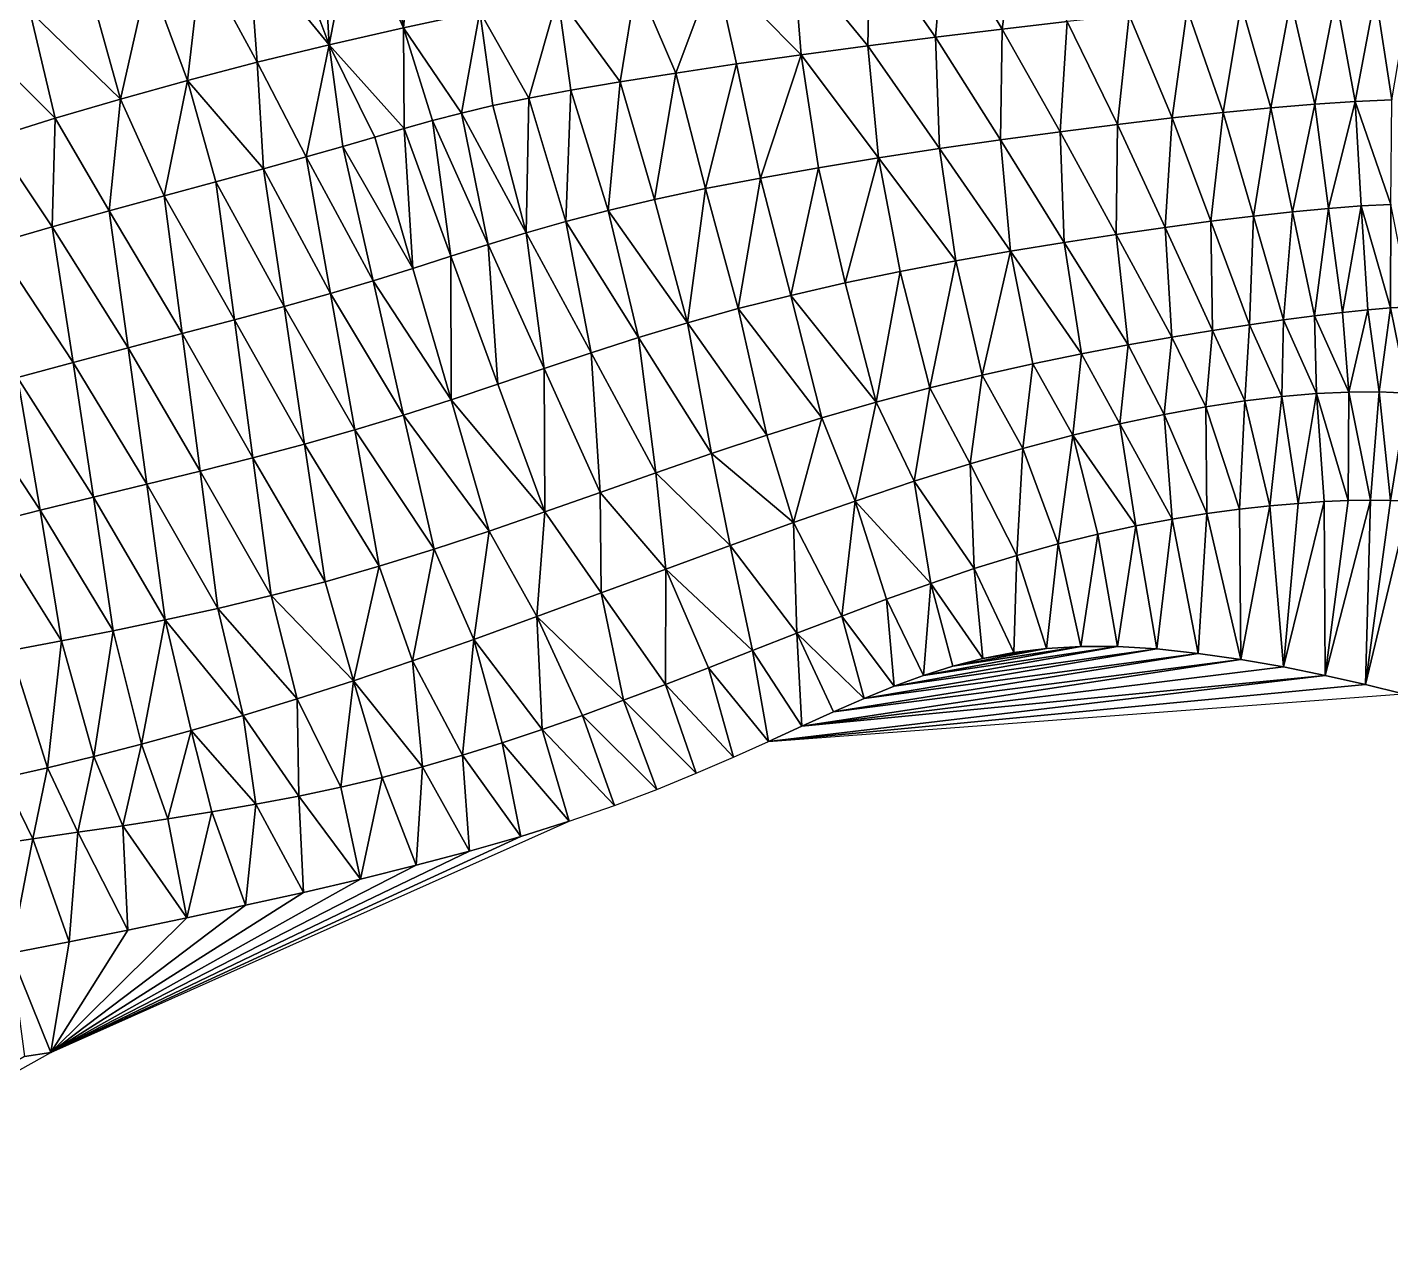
# Model space of a CAD drawing. Header units: metres. Extents: x 0 to 433, y 0 to 317.
# Drawn here: x 144.29 to 165.23, y 243.56 to 262.34 of the extents above; entities that cross this region are included whole.
import ezdxf

# ---------------------------------------------------------------- set-up
doc = ezdxf.new("R2010")
doc.units = ezdxf.units.M
doc.layers.add('TERRAIN_TIN', color=8, linetype='Continuous')

msp = doc.modelspace()

# ---------------------------------------------------------------- linework, layer by layer
at = {"layer": 'TERRAIN_TIN'}
for points in [[(149.299, 264.001, 9), (150.068, 262.33, 10), (149.759, 264.092, 9)], [(150.068, 262.33, 10), (150.237, 264.171, 9), (149.759, 264.092, 9)], [(151.241, 262.58, 10), (150.237, 264.171, 9), (150.068, 262.33, 10)], [(148.296, 263.754, 9), (148.928, 262.07, 10), (148.823, 263.89, 9)], [(148.928, 262.07, 10), (149.299, 264.001, 9), (148.823, 263.89, 9)], [(149.299, 264.001, 9), (148.928, 262.07, 10), (150.068, 262.33, 10)], [(159.478, 263.935, 10), (158.377, 263.79, 10), (159.265, 262.309, 11)], [(160.263, 262.424, 11), (159.478, 263.935, 10), (159.265, 262.309, 11)], [(148.928, 262.07, 10), (148.296, 263.754, 9), (147.685, 263.585, 9)], [(157.233, 263.628, 10), (158.237, 262.184, 11), (158.377, 263.79, 10)], [(158.377, 263.79, 10), (158.237, 262.184, 11), (159.265, 262.309, 11)], [(144.331, 262.583, 9), (143.404, 263.557, 8), (143.374, 262.277, 9)], [(146.965, 263.379, 9), (147.823, 261.8, 10), (147.685, 263.585, 9)], [(147.823, 261.8, 10), (148.928, 262.07, 10), (147.685, 263.585, 9)], [(154.856, 263.252, 10), (156.175, 261.913, 11), (156.055, 263.448, 10)], [(157.2, 262.051, 11), (157.233, 263.628, 10), (156.055, 263.448, 10)], [(156.175, 261.913, 11), (157.2, 262.051, 11), (156.055, 263.448, 10)], [(158.237, 262.184, 11), (157.233, 263.628, 10), (157.2, 262.051, 11)], [(146.965, 263.379, 9), (146.15, 263.14, 9), (146.753, 261.521, 10)], [(147.823, 261.8, 10), (146.965, 263.379, 9), (146.753, 261.521, 10)], [(154.251, 261.635, 11), (154.856, 263.252, 10), (153.646, 263.042, 10)], [(155.185, 261.774, 11), (154.856, 263.252, 10), (154.251, 261.635, 11)], [(155.185, 261.774, 11), (156.175, 261.913, 11), (154.856, 263.252, 10)], [(146.15, 263.14, 9), (145.264, 262.872, 9), (145.719, 261.235, 10)], [(146.15, 263.14, 9), (145.719, 261.235, 10), (146.753, 261.521, 10)], [(153.646, 263.042, 10), (152.438, 262.817, 10), (153.395, 261.5, 11)], [(154.251, 261.635, 11), (153.646, 263.042, 10), (153.395, 261.5, 11)], [(145.264, 262.872, 9), (144.331, 262.583, 9), (145.719, 261.235, 10)], [(164.999, 262.855, 11), (164.386, 262.813, 11), (164.685, 261.198, 12)], [(165.246, 261.222, 12), (164.999, 262.855, 11), (164.685, 261.198, 12)], [(165.246, 261.222, 12), (165.529, 262.888, 11), (164.999, 262.855, 11)], [(151.993, 261.25, 11), (152.438, 262.817, 10), (151.241, 262.58, 10)], [(152.438, 262.817, 10), (151.993, 261.25, 11), (152.638, 261.371, 11)], [(152.438, 262.817, 10), (152.638, 261.371, 11), (153.395, 261.5, 11)], [(161.212, 262.526, 11), (161.873, 260.946, 12), (162.104, 262.616, 11)], [(161.873, 260.946, 12), (162.657, 261.031, 12), (162.104, 262.616, 11)], [(162.657, 261.031, 12), (162.933, 262.693, 11), (162.104, 262.616, 11)], [(163.388, 261.102, 12), (162.933, 262.693, 11), (162.657, 261.031, 12)], [(162.933, 262.693, 11), (163.388, 261.102, 12), (163.696, 262.759, 11)], [(163.388, 261.102, 12), (164.065, 261.158, 12), (163.696, 262.759, 11)], [(164.065, 261.158, 12), (164.386, 262.813, 11), (163.696, 262.759, 11)], [(164.386, 262.813, 11), (164.065, 261.158, 12), (164.685, 261.198, 12)], [(144.331, 262.583, 9), (143.374, 262.277, 9), (144.719, 260.941, 10)], [(145.719, 261.235, 10), (144.331, 262.583, 9), (144.719, 260.941, 10)], [(150.957, 261.021, 11), (151.241, 262.58, 10), (150.068, 262.33, 10)], [(150.957, 261.021, 11), (151.442, 261.135, 11), (151.241, 262.58, 10)], [(151.442, 261.135, 11), (151.993, 261.25, 11), (151.241, 262.58, 10)], [(160.154, 260.735, 12), (160.263, 262.424, 11), (159.265, 262.309, 11)], [(161.037, 260.847, 12), (160.263, 262.424, 11), (160.154, 260.735, 12)], [(161.037, 260.847, 12), (161.212, 262.526, 11), (160.263, 262.424, 11)], [(161.212, 262.526, 11), (161.037, 260.847, 12), (161.873, 260.946, 12)], [(143.374, 262.277, 9), (143.755, 260.641, 10), (144.719, 260.941, 10)], [(148.928, 262.07, 10), (150.077, 260.784, 11), (150.068, 262.33, 10)], [(150.511, 260.905, 11), (150.957, 261.021, 11), (150.068, 262.33, 10)], [(150.077, 260.784, 11), (150.511, 260.905, 11), (150.068, 262.33, 10)], [(158.237, 262.184, 11), (159.237, 260.611, 12), (159.265, 262.309, 11)], [(159.237, 260.611, 12), (160.154, 260.735, 12), (159.265, 262.309, 11)], [(148.928, 262.07, 10), (147.823, 261.8, 10), (148.572, 260.347, 11)], [(149.135, 260.508, 11), (148.928, 262.07, 10), (148.572, 260.347, 11)], [(150.077, 260.784, 11), (148.928, 262.07, 10), (149.627, 260.653, 11)], [(148.928, 262.07, 10), (149.135, 260.508, 11), (149.627, 260.653, 11)], [(156.175, 261.913, 11), (157.366, 260.333, 12), (157.2, 262.051, 11)], [(158.302, 260.476, 12), (158.237, 262.184, 11), (157.2, 262.051, 11)], [(157.366, 260.333, 12), (158.302, 260.476, 12), (157.2, 262.051, 11)], [(158.302, 260.476, 12), (159.237, 260.611, 12), (158.237, 262.184, 11)], [(147.823, 261.8, 10), (146.753, 261.521, 10), (147.919, 260.165, 11)], [(148.572, 260.347, 11), (147.823, 261.8, 10), (147.919, 260.165, 11)], [(154.706, 259.861, 12), (155.185, 261.774, 11), (154.251, 261.635, 11)], [(155.185, 261.774, 11), (154.706, 259.861, 12), (155.552, 260.023, 12)], [(156.175, 261.913, 11), (155.185, 261.774, 11), (155.552, 260.023, 12)], [(156.444, 260.181, 12), (156.175, 261.913, 11), (155.552, 260.023, 12)], [(156.175, 261.913, 11), (156.444, 260.181, 12), (157.366, 260.333, 12)], [(153.922, 259.694, 12), (154.251, 261.635, 11), (153.395, 261.5, 11)], [(153.922, 259.694, 12), (154.706, 259.861, 12), (154.251, 261.635, 11)], [(146.753, 261.521, 10), (145.719, 261.235, 10), (146.39, 259.749, 11)], [(146.753, 261.521, 10), (146.39, 259.749, 11), (147.186, 259.965, 11)], [(147.919, 260.165, 11), (146.753, 261.521, 10), (147.186, 259.965, 11)], [(151.993, 261.25, 11), (152.56, 259.354, 12), (152.638, 261.371, 11)], [(152.56, 259.354, 12), (153.211, 259.526, 12), (152.638, 261.371, 11)], [(152.638, 261.371, 11), (153.211, 259.526, 12), (153.395, 261.5, 11)], [(153.211, 259.526, 12), (153.922, 259.694, 12), (153.395, 261.5, 11)], [(145.546, 259.518, 11), (145.719, 261.235, 10), (144.719, 260.941, 10)], [(145.719, 261.235, 10), (145.546, 259.518, 11), (146.39, 259.749, 11)], [(151.993, 261.25, 11), (151.442, 261.135, 11), (151.953, 259.18, 12)], [(152.56, 259.354, 12), (151.993, 261.25, 11), (151.953, 259.18, 12)], [(163.388, 261.102, 12), (163.723, 259.506, 13), (164.065, 261.158, 12)], [(164.065, 261.158, 12), (163.723, 259.506, 13), (164.275, 259.558, 13)], [(164.065, 261.158, 12), (164.275, 259.558, 13), (164.685, 261.198, 12)], [(164.275, 259.558, 13), (164.778, 259.595, 13), (164.685, 261.198, 12)], [(165.232, 259.617, 13), (165.246, 261.222, 12), (164.685, 261.198, 12)], [(164.778, 259.595, 13), (165.232, 259.617, 13), (164.685, 261.198, 12)], [(143.755, 260.641, 10), (144.672, 259.274, 11), (144.719, 260.941, 10)], [(144.672, 259.274, 11), (145.546, 259.518, 11), (144.719, 260.941, 10)], [(150.511, 260.905, 11), (151.371, 259.003, 12), (150.957, 261.021, 11)], [(151.442, 261.135, 11), (150.957, 261.021, 11), (151.953, 259.18, 12)], [(150.957, 261.021, 11), (151.371, 259.003, 12), (151.953, 259.18, 12)], [(161.037, 260.847, 12), (161.765, 259.266, 13), (161.873, 260.946, 12)], [(161.873, 260.946, 12), (161.765, 259.266, 13), (162.469, 259.36, 13)], [(162.657, 261.031, 12), (161.873, 260.946, 12), (162.469, 259.36, 13)], [(163.121, 259.44, 13), (162.657, 261.031, 12), (162.469, 259.36, 13)], [(163.121, 259.44, 13), (163.388, 261.102, 12), (162.657, 261.031, 12)], [(163.723, 259.506, 13), (163.388, 261.102, 12), (163.121, 259.44, 13)], [(150.213, 258.636, 12), (150.077, 260.784, 11), (149.627, 260.653, 11)], [(150.511, 260.905, 11), (150.077, 260.784, 11), (150.797, 258.822, 12)], [(150.077, 260.784, 11), (150.213, 258.636, 12), (150.797, 258.822, 12)], [(151.371, 259.003, 12), (150.511, 260.905, 11), (150.797, 258.822, 12)], [(159.237, 260.611, 12), (160.217, 259.036, 13), (160.154, 260.735, 12)], [(161.012, 259.158, 13), (161.037, 260.847, 12), (160.154, 260.735, 12)], [(160.217, 259.036, 13), (161.012, 259.158, 13), (160.154, 260.735, 12)], [(161.765, 259.266, 13), (161.037, 260.847, 12), (161.012, 259.158, 13)], [(143.755, 260.641, 10), (143.786, 259.02, 11), (144.672, 259.274, 11)], [(149.135, 260.508, 11), (150.213, 258.636, 12), (149.627, 260.653, 11)], [(159.393, 258.901, 13), (159.237, 260.611, 12), (158.302, 260.476, 12)], [(159.237, 260.611, 12), (159.393, 258.901, 13), (160.217, 259.036, 13)], [(148.947, 258.252, 12), (148.572, 260.347, 11), (147.919, 260.165, 11)], [(149.135, 260.508, 11), (148.572, 260.347, 11), (149.602, 258.447, 12)], [(148.572, 260.347, 11), (148.947, 258.252, 12), (149.602, 258.447, 12)], [(150.213, 258.636, 12), (149.135, 260.508, 11), (149.602, 258.447, 12)], [(157.366, 260.333, 12), (156.444, 260.181, 12), (156.851, 258.412, 13)], [(157.699, 258.588, 13), (157.366, 260.333, 12), (156.851, 258.412, 13)], [(158.302, 260.476, 12), (157.366, 260.333, 12), (158.55, 258.751, 13)], [(157.366, 260.333, 12), (157.699, 258.588, 13), (158.55, 258.751, 13)], [(159.393, 258.901, 13), (158.302, 260.476, 12), (158.55, 258.751, 13)], [(148.234, 258.052, 12), (147.919, 260.165, 11), (147.186, 259.965, 11)], [(148.234, 258.052, 12), (148.947, 258.252, 12), (147.919, 260.165, 11)], [(156.017, 258.222, 13), (156.444, 260.181, 12), (155.552, 260.023, 12)], [(156.444, 260.181, 12), (156.017, 258.222, 13), (156.851, 258.412, 13)], [(146.39, 259.749, 11), (147.47, 257.847, 12), (147.186, 259.965, 11)], [(147.47, 257.847, 12), (148.234, 258.052, 12), (147.186, 259.965, 11)], [(154.706, 259.861, 12), (155.207, 258.018, 13), (155.552, 260.023, 12)], [(155.207, 258.018, 13), (156.017, 258.222, 13), (155.552, 260.023, 12)], [(146.39, 259.749, 11), (145.546, 259.518, 11), (146.668, 257.635, 12)], [(147.47, 257.847, 12), (146.39, 259.749, 11), (146.668, 257.635, 12)], [(153.211, 259.526, 12), (154.429, 257.801, 13), (153.922, 259.694, 12)], [(154.429, 257.801, 13), (154.706, 259.861, 12), (153.922, 259.694, 12)], [(154.706, 259.861, 12), (154.429, 257.801, 13), (155.207, 258.018, 13)], [(145.838, 257.417, 12), (145.546, 259.518, 11), (144.672, 259.274, 11)], [(145.546, 259.518, 11), (145.838, 257.417, 12), (146.668, 257.635, 12)], [(152.56, 259.354, 12), (153.679, 257.574, 13), (153.211, 259.526, 12)], [(153.679, 257.574, 13), (154.429, 257.801, 13), (153.211, 259.526, 12)], [(163.723, 259.506, 13), (163.121, 259.44, 13), (163.585, 257.847, 14)], [(164.059, 257.909, 14), (163.723, 259.506, 13), (163.585, 257.847, 14)], [(163.723, 259.506, 13), (164.059, 257.909, 14), (164.275, 259.558, 13)], [(164.275, 259.558, 13), (164.059, 257.909, 14), (164.489, 257.959, 14)], [(164.778, 259.595, 13), (164.275, 259.558, 13), (164.489, 257.959, 14)], [(164.878, 257.999, 14), (164.778, 259.595, 13), (164.489, 257.959, 14)], [(164.778, 259.595, 13), (165.229, 258.028, 14), (165.232, 259.617, 13)], [(165.229, 258.028, 14), (164.778, 259.595, 13), (164.878, 257.999, 14)], [(165.232, 259.617, 13), (165.229, 258.028, 14), (165.547, 258.047, 14)], [(143.786, 259.02, 11), (144.992, 257.192, 12), (144.672, 259.274, 11)], [(144.992, 257.192, 12), (145.838, 257.417, 12), (144.672, 259.274, 11)], [(152.56, 259.354, 12), (151.953, 259.18, 12), (152.949, 257.34, 13)], [(153.679, 257.574, 13), (152.56, 259.354, 12), (152.949, 257.34, 13)], [(161.765, 259.266, 13), (161.012, 259.158, 13), (161.869, 257.58, 14)], [(161.765, 259.266, 13), (162.493, 257.683, 14), (162.469, 259.36, 13)], [(161.765, 259.266, 13), (161.869, 257.58, 14), (162.493, 257.683, 14)], [(163.121, 259.44, 13), (162.469, 259.36, 13), (163.064, 257.772, 14)], [(162.469, 259.36, 13), (162.493, 257.683, 14), (163.064, 257.772, 14)], [(163.585, 257.847, 14), (163.121, 259.44, 13), (163.064, 257.772, 14)], [(151.371, 259.003, 12), (152.231, 257.101, 13), (151.953, 259.18, 12)], [(151.953, 259.18, 12), (152.231, 257.101, 13), (152.949, 257.34, 13)], [(161.012, 259.158, 13), (160.217, 259.036, 13), (161.198, 257.461, 14)], [(161.869, 257.58, 14), (161.012, 259.158, 13), (161.198, 257.461, 14)], [(143.786, 259.02, 11), (144.141, 256.959, 12), (144.992, 257.192, 12)], [(151.371, 259.003, 12), (150.797, 258.822, 12), (151.517, 256.86, 13)], [(152.231, 257.101, 13), (151.371, 259.003, 12), (151.517, 256.86, 13)], [(158.955, 256.995, 14), (159.393, 258.901, 13), (158.55, 258.751, 13)], [(159.393, 258.901, 13), (158.955, 256.995, 14), (159.735, 257.17, 14)], [(160.217, 259.036, 13), (159.393, 258.901, 13), (160.484, 257.325, 14)], [(159.393, 258.901, 13), (159.735, 257.17, 14), (160.484, 257.325, 14)], [(161.198, 257.461, 14), (160.217, 259.036, 13), (160.484, 257.325, 14)], [(150.799, 256.62, 13), (150.213, 258.636, 12), (149.602, 258.447, 12)], [(150.213, 258.636, 12), (150.799, 256.62, 13), (150.797, 258.822, 12)], [(150.797, 258.822, 12), (150.799, 256.62, 13), (151.517, 256.86, 13)], [(157.699, 258.588, 13), (158.151, 256.8, 14), (158.55, 258.751, 13)], [(158.151, 256.8, 14), (158.955, 256.995, 14), (158.55, 258.751, 13)], [(148.947, 258.252, 12), (150.07, 256.385, 13), (149.602, 258.447, 12)], [(150.07, 256.385, 13), (150.799, 256.62, 13), (149.602, 258.447, 12)], [(157.327, 256.583, 14), (157.699, 258.588, 13), (156.851, 258.412, 13)], [(157.699, 258.588, 13), (157.327, 256.583, 14), (158.151, 256.8, 14)], [(149.321, 256.157, 13), (148.947, 258.252, 12), (148.234, 258.052, 12)], [(148.947, 258.252, 12), (149.321, 256.157, 13), (150.07, 256.385, 13)], [(156.491, 256.342, 14), (156.017, 258.222, 13), (155.207, 258.018, 13)], [(156.017, 258.222, 13), (157.327, 256.583, 14), (156.851, 258.412, 13)], [(156.491, 256.342, 14), (157.327, 256.583, 14), (156.017, 258.222, 13)], [(148.234, 258.052, 12), (147.47, 257.847, 12), (148.548, 255.939, 13)], [(149.321, 256.157, 13), (148.234, 258.052, 12), (148.548, 255.939, 13)], [(155.207, 258.018, 13), (154.429, 257.801, 13), (155.647, 256.077, 14)], [(156.491, 256.342, 14), (155.207, 258.018, 13), (155.647, 256.077, 14)], [(165.055, 256.739, 15), (165.229, 258.028, 14), (164.878, 257.999, 14)], [(165.229, 258.028, 14), (165.055, 256.739, 15), (165.493, 256.719, 15)], [(165.547, 258.047, 14), (165.229, 258.028, 14), (165.493, 256.719, 15)], [(147.754, 255.729, 13), (147.47, 257.847, 12), (146.668, 257.635, 12)], [(147.47, 257.847, 12), (147.754, 255.729, 13), (148.548, 255.939, 13)], [(154.429, 257.801, 13), (153.679, 257.574, 13), (154.798, 255.794, 14)], [(154.429, 257.801, 13), (154.798, 255.794, 14), (155.647, 256.077, 14)], [(163.557, 256.669, 15), (163.585, 257.847, 14), (163.064, 257.772, 14)], [(164.089, 256.714, 15), (163.585, 257.847, 14), (163.557, 256.669, 15)], [(164.089, 256.714, 15), (164.059, 257.909, 14), (163.585, 257.847, 14)], [(164.059, 257.909, 14), (164.588, 256.738, 15), (164.489, 257.959, 14)], [(164.059, 257.909, 14), (164.089, 256.714, 15), (164.588, 256.738, 15)], [(164.588, 256.738, 15), (164.878, 257.999, 14), (164.489, 257.959, 14)], [(165.055, 256.739, 15), (164.878, 257.999, 14), (164.588, 256.738, 15)], [(145.838, 257.417, 12), (146.945, 255.524, 13), (146.668, 257.635, 12)], [(146.945, 255.524, 13), (147.754, 255.729, 13), (146.668, 257.635, 12)], [(161.869, 257.58, 14), (162.389, 256.509, 15), (162.493, 257.683, 14)], [(162.389, 256.509, 15), (162.991, 256.601, 15), (162.493, 257.683, 14)], [(162.493, 257.683, 14), (162.991, 256.601, 15), (163.064, 257.772, 14)], [(162.991, 256.601, 15), (163.557, 256.669, 15), (163.064, 257.772, 14)], [(146.127, 255.323, 13), (145.838, 257.417, 12), (144.992, 257.192, 12)], [(145.838, 257.417, 12), (146.127, 255.323, 13), (146.945, 255.524, 13)], [(153.945, 255.499, 14), (153.679, 257.574, 13), (152.949, 257.34, 13)], [(154.798, 255.794, 14), (153.679, 257.574, 13), (153.945, 255.499, 14)], [(161.069, 256.248, 15), (161.198, 257.461, 14), (160.484, 257.325, 14)], [(161.198, 257.461, 14), (161.069, 256.248, 15), (161.749, 256.392, 15)], [(161.869, 257.58, 14), (161.198, 257.461, 14), (161.749, 256.392, 15)], [(162.389, 256.509, 15), (161.869, 257.58, 14), (161.749, 256.392, 15)], [(144.992, 257.192, 12), (144.141, 256.959, 12), (145.307, 255.123, 13)], [(146.127, 255.323, 13), (144.992, 257.192, 12), (145.307, 255.123, 13)], [(152.231, 257.101, 13), (153.091, 255.198, 14), (152.949, 257.34, 13)], [(153.091, 255.198, 14), (153.945, 255.499, 14), (152.949, 257.34, 13)], [(159.735, 257.17, 14), (158.955, 256.995, 14), (159.582, 255.872, 15)], [(160.347, 256.075, 15), (159.735, 257.17, 14), (159.582, 255.872, 15)], [(159.735, 257.17, 14), (160.347, 256.075, 15), (160.484, 257.325, 14)], [(160.347, 256.075, 15), (161.069, 256.248, 15), (160.484, 257.325, 14)], [(144.49, 254.923, 13), (144.141, 256.959, 12), (143.298, 256.719, 12)], [(144.141, 256.959, 12), (144.49, 254.923, 13), (145.307, 255.123, 13)], [(152.231, 257.101, 13), (151.517, 256.86, 13), (152.237, 254.898, 14)], [(153.091, 255.198, 14), (152.231, 257.101, 13), (152.237, 254.898, 14)], [(158.77, 255.636, 15), (158.955, 256.995, 14), (158.151, 256.8, 14)], [(158.955, 256.995, 14), (158.77, 255.636, 15), (159.582, 255.872, 15)], [(151.517, 256.86, 13), (150.799, 256.62, 13), (152.237, 254.898, 14)], [(158.151, 256.8, 14), (157.327, 256.583, 14), (157.911, 255.367, 15)], [(158.77, 255.636, 15), (158.151, 256.8, 14), (157.911, 255.367, 15)], [(143.682, 254.719, 13), (144.49, 254.923, 13), (143.298, 256.719, 12)], [(151.385, 254.604, 14), (150.799, 256.62, 13), (150.07, 256.385, 13)], [(150.799, 256.62, 13), (151.385, 254.604, 14), (152.237, 254.898, 14)], [(157.327, 256.583, 14), (156.491, 256.342, 14), (157.004, 255.064, 15)], [(157.327, 256.583, 14), (157.004, 255.064, 15), (157.911, 255.367, 15)], [(162.991, 256.601, 15), (162.389, 256.509, 15), (162.906, 254.939, 16)], [(163.375, 254.991, 16), (162.991, 256.601, 15), (162.906, 254.939, 16)], [(162.991, 256.601, 15), (163.375, 254.991, 16), (163.557, 256.669, 15)], [(163.375, 254.991, 16), (163.81, 255.028, 16), (163.557, 256.669, 15)], [(163.81, 255.028, 16), (164.089, 256.714, 15), (163.557, 256.669, 15)], [(164.211, 255.055, 16), (164.089, 256.714, 15), (163.81, 255.028, 16)], [(164.089, 256.714, 15), (164.579, 255.071, 16), (164.588, 256.738, 15)], [(164.089, 256.714, 15), (164.211, 255.055, 16), (164.579, 255.071, 16)], [(164.588, 256.738, 15), (164.579, 255.071, 16), (164.918, 255.077, 16)], [(165.055, 256.739, 15), (164.588, 256.738, 15), (164.918, 255.077, 16)], [(165.23, 255.075, 16), (165.055, 256.739, 15), (164.918, 255.077, 16)], [(165.055, 256.739, 15), (165.23, 255.075, 16), (165.493, 256.719, 15)], [(165.493, 256.719, 15), (165.23, 255.075, 16), (165.518, 255.066, 16)], [(150.07, 256.385, 13), (149.321, 256.157, 13), (150.538, 254.324, 14)], [(151.385, 254.604, 14), (150.07, 256.385, 13), (150.538, 254.324, 14)], [(156.059, 254.733, 15), (156.491, 256.342, 14), (155.647, 256.077, 14)], [(157.004, 255.064, 15), (156.491, 256.342, 14), (156.059, 254.733, 15)], [(161.069, 256.248, 15), (161.874, 254.788, 16), (161.749, 256.392, 15)], [(162.405, 254.872, 16), (162.389, 256.509, 15), (161.749, 256.392, 15)], [(161.874, 254.788, 16), (162.405, 254.872, 16), (161.749, 256.392, 15)], [(162.389, 256.509, 15), (162.405, 254.872, 16), (162.906, 254.939, 16)], [(149.696, 254.063, 14), (149.321, 256.157, 13), (148.548, 255.939, 13)], [(149.321, 256.157, 13), (149.696, 254.063, 14), (150.538, 254.324, 14)], [(161.316, 254.683, 16), (161.069, 256.248, 15), (160.347, 256.075, 15)], [(161.069, 256.248, 15), (161.316, 254.683, 16), (161.874, 254.788, 16)], [(147.754, 255.729, 13), (148.863, 253.826, 14), (148.548, 255.939, 13)], [(148.863, 253.826, 14), (149.696, 254.063, 14), (148.548, 255.939, 13)], [(154.798, 255.794, 14), (156.059, 254.733, 15), (155.647, 256.077, 14)], [(160.121, 254.406, 16), (160.347, 256.075, 15), (159.582, 255.872, 15)], [(160.347, 256.075, 15), (160.121, 254.406, 16), (160.731, 254.557, 16)], [(161.316, 254.683, 16), (160.347, 256.075, 15), (160.731, 254.557, 16)], [(148.037, 253.612, 14), (147.754, 255.729, 13), (146.945, 255.524, 13)], [(147.754, 255.729, 13), (148.037, 253.612, 14), (148.863, 253.826, 14)], [(154.798, 255.794, 14), (153.945, 255.499, 14), (155.086, 254.383, 15)], [(156.059, 254.733, 15), (154.798, 255.794, 14), (155.086, 254.383, 15)], [(158.77, 255.636, 15), (159.488, 254.23, 16), (159.582, 255.872, 15)], [(159.488, 254.23, 16), (160.121, 254.406, 16), (159.582, 255.872, 15)], [(146.127, 255.323, 13), (147.219, 253.417, 14), (146.945, 255.524, 13)], [(147.219, 253.417, 14), (148.037, 253.612, 14), (146.945, 255.524, 13)], [(154.097, 254.021, 15), (153.945, 255.499, 14), (153.091, 255.198, 14)], [(153.945, 255.499, 14), (154.097, 254.021, 15), (155.086, 254.383, 15)], [(158.835, 254.027, 16), (158.77, 255.636, 15), (157.911, 255.367, 15)], [(159.488, 254.23, 16), (158.77, 255.636, 15), (158.835, 254.027, 16)], [(146.127, 255.323, 13), (145.307, 255.123, 13), (146.41, 253.239, 14)], [(147.219, 253.417, 14), (146.127, 255.323, 13), (146.41, 253.239, 14)], [(157.004, 255.064, 15), (158.166, 253.8, 16), (157.911, 255.367, 15)], [(158.166, 253.8, 16), (158.835, 254.027, 16), (157.911, 255.367, 15)], [(144.49, 254.923, 13), (145.609, 253.074, 14), (145.307, 255.123, 13)], [(145.307, 255.123, 13), (145.609, 253.074, 14), (146.41, 253.239, 14)], [(153.103, 253.654, 15), (153.091, 255.198, 14), (152.237, 254.898, 14)], [(153.103, 253.654, 15), (154.097, 254.021, 15), (153.091, 255.198, 14)], [(164.579, 255.071, 16), (164.211, 255.055, 16), (164.225, 252.388, 17)], [(164.918, 255.077, 16), (164.225, 252.388, 17), (164.843, 252.248, 17)], [(164.579, 255.071, 16), (164.225, 252.388, 17), (164.918, 255.077, 16)], [(165.23, 255.075, 16), (164.918, 255.077, 16), (164.843, 252.248, 17)], [(165.518, 255.066, 16), (165.23, 255.075, 16), (164.843, 252.248, 17)], [(143.682, 254.719, 13), (144.816, 252.919, 14), (144.49, 254.923, 13)], [(144.816, 252.919, 14), (145.609, 253.074, 14), (144.49, 254.923, 13)], [(151.385, 254.604, 14), (152.116, 253.292, 15), (152.237, 254.898, 14)], [(152.116, 253.292, 15), (153.103, 253.654, 15), (152.237, 254.898, 14)], [(157.004, 255.064, 15), (156.059, 254.733, 15), (156.799, 253.299, 16)], [(157.485, 253.556, 16), (157.004, 255.064, 15), (156.799, 253.299, 16)], [(157.485, 253.556, 16), (158.166, 253.8, 16), (157.004, 255.064, 15)], [(162.405, 254.872, 16), (161.874, 254.788, 16), (162.275, 252.725, 17)], [(162.927, 252.631, 17), (162.405, 254.872, 16), (162.275, 252.725, 17)], [(162.405, 254.872, 16), (162.927, 252.631, 17), (162.906, 254.939, 16)], [(162.927, 252.631, 17), (163.375, 254.991, 16), (162.906, 254.939, 16)], [(163.375, 254.991, 16), (162.927, 252.631, 17), (163.582, 252.517, 17)], [(163.81, 255.028, 16), (163.375, 254.991, 16), (163.582, 252.517, 17)], [(164.225, 252.388, 17), (164.211, 255.055, 16), (163.582, 252.517, 17)], [(164.211, 255.055, 16), (163.81, 255.028, 16), (163.582, 252.517, 17)], [(165.422, 252.103, 17), (165.518, 255.066, 16), (164.843, 252.248, 17)], [(144.816, 252.919, 14), (143.682, 254.719, 13), (144.032, 252.77, 14)], [(156.111, 253.035, 16), (156.059, 254.733, 15), (155.086, 254.383, 15)], [(156.059, 254.733, 15), (156.111, 253.035, 16), (156.799, 253.299, 16)], [(161.034, 252.83, 17), (161.316, 254.683, 16), (160.731, 254.557, 16)], [(161.316, 254.683, 16), (161.034, 252.83, 17), (161.64, 252.793, 17)], [(161.316, 254.683, 16), (161.64, 252.793, 17), (161.874, 254.788, 16)], [(161.874, 254.788, 16), (161.64, 252.793, 17), (162.275, 252.725, 17)], [(151.385, 254.604, 14), (150.538, 254.324, 14), (151.146, 252.941, 15)], [(151.385, 254.604, 14), (151.146, 252.941, 15), (152.116, 253.292, 15)], [(160.121, 254.406, 16), (160.47, 252.833, 17), (160.731, 254.557, 16)], [(160.47, 252.833, 17), (161.034, 252.83, 17), (160.731, 254.557, 16)], [(149.696, 254.063, 14), (150.205, 252.61, 15), (150.538, 254.324, 14)], [(150.538, 254.324, 14), (150.205, 252.61, 15), (151.146, 252.941, 15)], [(154.097, 254.021, 15), (155.427, 252.768, 16), (155.086, 254.383, 15)], [(155.427, 252.768, 16), (156.111, 253.035, 16), (155.086, 254.383, 15)], [(159.942, 252.803, 17), (160.121, 254.406, 16), (159.488, 254.23, 16)], [(159.942, 252.803, 17), (160.47, 252.833, 17), (160.121, 254.406, 16)], [(149.301, 252.305, 15), (149.696, 254.063, 14), (148.863, 253.826, 14)], [(150.205, 252.61, 15), (149.696, 254.063, 14), (149.301, 252.305, 15)], [(158.166, 253.8, 16), (158.967, 252.649, 17), (158.835, 254.027, 16)], [(159.443, 252.74, 17), (159.488, 254.23, 16), (158.835, 254.027, 16)], [(158.967, 252.649, 17), (159.443, 252.74, 17), (158.835, 254.027, 16)], [(159.443, 252.74, 17), (159.942, 252.803, 17), (159.488, 254.23, 16)], [(148.037, 253.612, 14), (149.301, 252.305, 15), (148.863, 253.826, 14)], [(153.103, 253.654, 15), (154.091, 252.248, 16), (154.097, 254.021, 15)], [(154.091, 252.248, 16), (154.752, 252.504, 16), (154.097, 254.021, 15)], [(154.752, 252.504, 16), (155.427, 252.768, 16), (154.097, 254.021, 15)], [(148.435, 252.026, 15), (148.037, 253.612, 14), (147.219, 253.417, 14)], [(148.037, 253.612, 14), (148.435, 252.026, 15), (149.301, 252.305, 15)], [(153.103, 253.654, 15), (152.116, 253.292, 15), (153.447, 252.005, 16)], [(154.091, 252.248, 16), (153.103, 253.654, 15), (153.447, 252.005, 16)], [(157.485, 253.556, 16), (158.054, 252.386, 17), (158.166, 253.8, 16)], [(158.054, 252.386, 17), (158.507, 252.53, 17), (158.166, 253.8, 16)], [(158.507, 252.53, 17), (158.967, 252.649, 17), (158.166, 253.8, 16)], [(147.606, 251.772, 15), (147.219, 253.417, 14), (146.41, 253.239, 14)], [(147.606, 251.772, 15), (148.435, 252.026, 15), (147.219, 253.417, 14)], [(157.603, 252.22, 17), (157.485, 253.556, 16), (156.799, 253.299, 16)], [(157.603, 252.22, 17), (158.054, 252.386, 17), (157.485, 253.556, 16)], [(145.609, 253.074, 14), (146.045, 251.331, 15), (146.41, 253.239, 14)], [(146.045, 251.331, 15), (146.809, 251.54, 15), (146.41, 253.239, 14)], [(146.809, 251.54, 15), (147.606, 251.772, 15), (146.41, 253.239, 14)], [(151.146, 252.941, 15), (152.198, 251.557, 16), (152.116, 253.292, 15)], [(152.116, 253.292, 15), (152.818, 251.774, 16), (153.447, 252.005, 16)], [(152.198, 251.557, 16), (152.818, 251.774, 16), (152.116, 253.292, 15)], [(156.799, 253.299, 16), (156.111, 253.035, 16), (157.145, 252.032, 17)], [(157.603, 252.22, 17), (156.799, 253.299, 16), (157.145, 252.032, 17)], [(145.609, 253.074, 14), (144.816, 252.919, 14), (145.31, 251.141, 15)], [(145.609, 253.074, 14), (145.31, 251.141, 15), (146.045, 251.331, 15)], [(155.427, 252.768, 16), (156.185, 251.606, 17), (156.111, 253.035, 16)], [(156.111, 253.035, 16), (156.674, 251.827, 17), (157.145, 252.032, 17)], [(156.111, 253.035, 16), (156.185, 251.606, 17), (156.674, 251.827, 17)], [(144.032, 252.77, 14), (143.92, 250.816, 15), (144.602, 250.97, 15)], [(144.816, 252.919, 14), (144.032, 252.77, 14), (144.602, 250.97, 15)], [(145.31, 251.141, 15), (144.816, 252.919, 14), (144.602, 250.97, 15)], [(150.205, 252.61, 15), (150.974, 251.163, 16), (151.146, 252.941, 15)], [(150.974, 251.163, 16), (151.585, 251.353, 16), (151.146, 252.941, 15)], [(151.585, 251.353, 16), (152.198, 251.557, 16), (151.146, 252.941, 15)], [(155.427, 252.768, 16), (154.752, 252.504, 16), (155.674, 251.373, 17)], [(156.185, 251.606, 17), (155.427, 252.768, 16), (155.674, 251.373, 17)], [(162.275, 252.725, 17), (161.64, 252.793, 17), (157.145, 252.032, 17)], [(161.64, 252.793, 17), (157.603, 252.22, 17), (157.145, 252.032, 17)], [(161.034, 252.83, 17), (157.603, 252.22, 17), (161.64, 252.793, 17)], [(157.603, 252.22, 17), (161.034, 252.83, 17), (158.054, 252.386, 17)], [(160.47, 252.833, 17), (158.507, 252.53, 17), (158.054, 252.386, 17)], [(161.034, 252.83, 17), (160.47, 252.833, 17), (158.054, 252.386, 17)], [(158.507, 252.53, 17), (160.47, 252.833, 17), (159.942, 252.803, 17)], [(158.507, 252.53, 17), (159.942, 252.803, 17), (158.967, 252.649, 17)], [(158.967, 252.649, 17), (159.942, 252.803, 17), (159.443, 252.74, 17)], [(150.359, 250.986, 16), (150.205, 252.61, 15), (149.301, 252.305, 15)], [(150.205, 252.61, 15), (150.359, 250.986, 16), (150.974, 251.163, 16)], [(162.927, 252.631, 17), (156.185, 251.606, 17), (163.582, 252.517, 17)], [(156.185, 251.606, 17), (162.927, 252.631, 17), (156.674, 251.827, 17)], [(156.674, 251.827, 17), (162.275, 252.725, 17), (157.145, 252.032, 17)], [(162.927, 252.631, 17), (162.275, 252.725, 17), (156.674, 251.827, 17)], [(154.752, 252.504, 16), (154.091, 252.248, 16), (155.135, 251.132, 17)], [(154.752, 252.504, 16), (155.135, 251.132, 17), (155.674, 251.373, 17)], [(164.843, 252.248, 17), (164.225, 252.388, 17), (155.674, 251.373, 17)], [(164.225, 252.388, 17), (156.185, 251.606, 17), (155.674, 251.373, 17)], [(156.185, 251.606, 17), (164.225, 252.388, 17), (163.582, 252.517, 17)], [(148.435, 252.026, 15), (149.106, 250.672, 16), (149.301, 252.305, 15)], [(149.106, 250.672, 16), (149.738, 250.822, 16), (149.301, 252.305, 15)], [(149.738, 250.822, 16), (150.359, 250.986, 16), (149.301, 252.305, 15)], [(154.564, 250.886, 17), (154.091, 252.248, 16), (153.447, 252.005, 16)], [(155.135, 251.132, 17), (154.091, 252.248, 16), (154.564, 250.886, 17)], [(165.422, 252.103, 17), (164.843, 252.248, 17), (155.674, 251.373, 17)], [(148.435, 252.026, 15), (147.606, 251.772, 15), (148.458, 250.535, 16)], [(149.106, 250.672, 16), (148.435, 252.026, 15), (148.458, 250.535, 16)], [(152.818, 251.774, 16), (153.957, 250.638, 17), (153.447, 252.005, 16)], [(153.957, 250.638, 17), (154.564, 250.886, 17), (153.447, 252.005, 16)], [(147.798, 250.409, 16), (147.606, 251.772, 15), (146.809, 251.54, 15)], [(147.606, 251.772, 15), (147.798, 250.409, 16), (148.458, 250.535, 16)], [(152.818, 251.774, 16), (152.198, 251.557, 16), (153.308, 250.392, 17)], [(152.818, 251.774, 16), (153.308, 250.392, 17), (153.957, 250.638, 17)], [(146.809, 251.54, 15), (146.045, 251.331, 15), (146.446, 250.184, 16)], [(147.126, 250.293, 16), (146.809, 251.54, 15), (146.446, 250.184, 16)], [(147.126, 250.293, 16), (147.798, 250.409, 16), (146.809, 251.54, 15)], [(152.198, 251.557, 16), (151.585, 251.353, 16), (152.614, 250.15, 17)], [(153.308, 250.392, 17), (152.198, 251.557, 16), (152.614, 250.15, 17)], [(145.31, 251.141, 15), (145.759, 250.08, 16), (146.045, 251.331, 15)], [(146.045, 251.331, 15), (145.759, 250.08, 16), (146.446, 250.184, 16)], [(151.585, 251.353, 16), (150.974, 251.163, 16), (151.871, 249.916, 17)], [(151.585, 251.353, 16), (151.871, 249.916, 17), (152.614, 250.15, 17)], [(145.31, 251.141, 15), (144.602, 250.97, 15), (145.068, 249.979, 16)], [(145.759, 250.08, 16), (145.31, 251.141, 15), (145.068, 249.979, 16)], [(150.974, 251.163, 16), (150.359, 250.986, 16), (151.084, 249.691, 17)], [(151.871, 249.916, 17), (150.974, 251.163, 16), (151.084, 249.691, 17)], [(143.92, 250.816, 15), (144.375, 249.879, 16), (144.602, 250.97, 15)], [(144.602, 250.97, 15), (144.375, 249.879, 16), (145.068, 249.979, 16)], [(150.359, 250.986, 16), (149.738, 250.822, 16), (150.261, 249.472, 17)], [(150.359, 250.986, 16), (150.261, 249.472, 17), (151.084, 249.691, 17)], [(143.92, 250.816, 15), (143.683, 249.778, 16), (144.375, 249.879, 16)], [(149.408, 249.261, 17), (149.106, 250.672, 16), (148.458, 250.535, 16)], [(149.738, 250.822, 16), (149.106, 250.672, 16), (149.408, 249.261, 17)], [(149.738, 250.822, 16), (149.408, 249.261, 17), (150.261, 249.472, 17)], [(148.458, 250.535, 16), (147.798, 250.409, 16), (148.532, 249.056, 17)], [(149.408, 249.261, 17), (148.458, 250.535, 16), (148.532, 249.056, 17)], [(146.738, 248.666, 17), (147.126, 250.293, 16), (146.446, 250.184, 16)], [(147.126, 250.293, 16), (146.738, 248.666, 17), (147.64, 248.858, 17)], [(147.798, 250.409, 16), (147.126, 250.293, 16), (147.64, 248.858, 17)], [(148.532, 249.056, 17), (147.798, 250.409, 16), (147.64, 248.858, 17)], [(152.614, 250.15, 17), (151.871, 249.916, 17), (144.654, 246.601, 18)], [(145.834, 248.479, 17), (145.759, 250.08, 16), (145.068, 249.979, 16)], [(145.759, 250.08, 16), (146.738, 248.666, 17), (146.446, 250.184, 16)], [(146.738, 248.666, 17), (145.759, 250.08, 16), (145.834, 248.479, 17)], [(143.683, 249.778, 16), (144.038, 248.121, 17), (144.375, 249.879, 16)], [(144.375, 249.879, 16), (144.038, 248.121, 17), (144.933, 248.298, 17)], [(144.375, 249.879, 16), (144.933, 248.298, 17), (145.068, 249.979, 16)], [(144.654, 246.601, 18), (151.871, 249.916, 17), (151.084, 249.691, 17)], [(144.933, 248.298, 17), (145.834, 248.479, 17), (145.068, 249.979, 16)], [(150.261, 249.472, 17), (144.654, 246.601, 18), (151.084, 249.691, 17)], [(150.261, 249.472, 17), (149.408, 249.261, 17), (144.654, 246.601, 18)], [(149.408, 249.261, 17), (148.532, 249.056, 17), (144.654, 246.601, 18)], [(148.532, 249.056, 17), (147.64, 248.858, 17), (144.654, 246.601, 18)], [(147.64, 248.858, 17), (146.738, 248.666, 17), (144.654, 246.601, 18)], [(146.738, 248.666, 17), (145.834, 248.479, 17), (144.654, 246.601, 18)], [(145.834, 248.479, 17), (144.933, 248.298, 17), (144.654, 246.601, 18)], [(144.933, 248.298, 17), (144.038, 248.121, 17), (144.654, 246.601, 18)], [(144.038, 248.121, 17), (144.248, 246.536, 18), (144.654, 246.601, 18)], [(144.654, 246.601, 18), (144.248, 246.536, 18), (139.198, 243.555, 19)]]:
    msp.add_3dface(points, dxfattribs=at)

doc.saveas('drawing.dxf')
